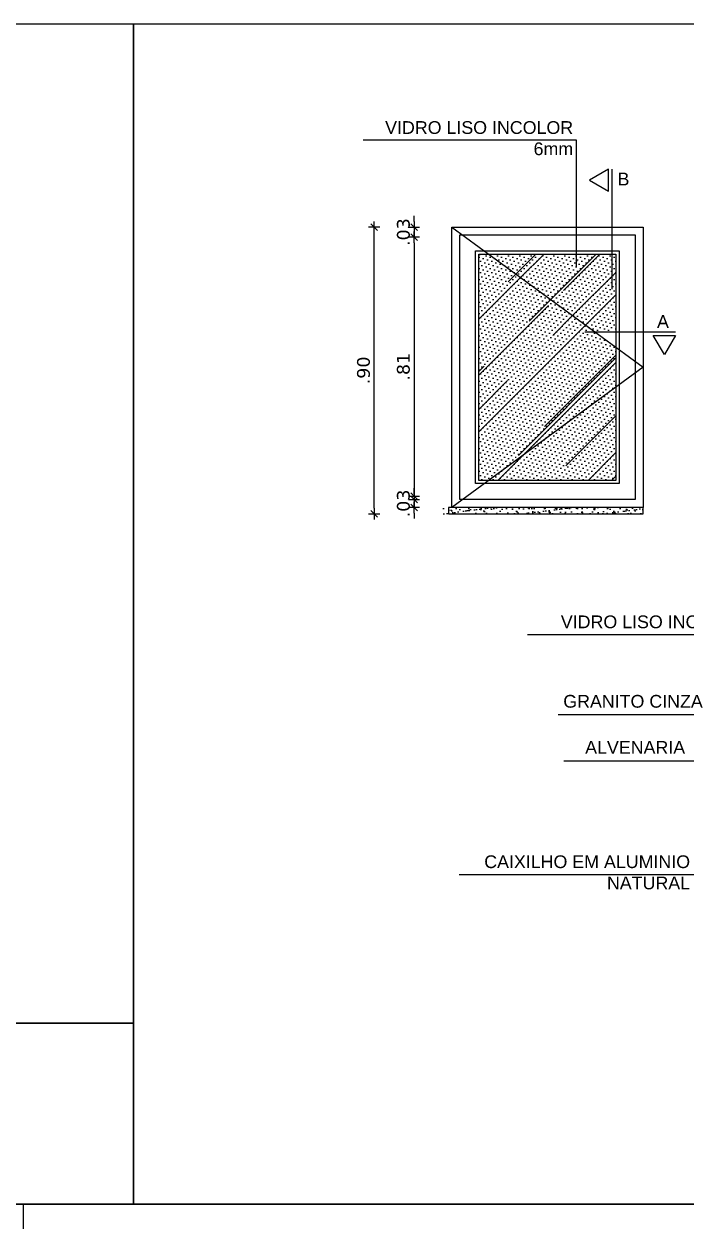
# Model space of a CAD drawing. Header units: inches. Extents: x 48 to 253, y 44 to 126.
# Drawn here: x 68.587 to 70.664, y 80.61 to 84.367 of the extents above; entities that cross this region are included whole.
import ezdxf

# ---------------------------------------------------------------- set-up
doc = ezdxf.new("R2010")
doc.units = ezdxf.units.IN
doc.header["$LTSCALE"] = 100
doc.header["$MEASUREMENT"] = 0
doc.linetypes.add('HIDDEN2', pattern=[0.1875, 0.125, -0.0625])
for name, color, linetype in [('ARQ-CTA-1_025', 1, 'Continuous'), ('ARQ-ESQ-VISTA1', 2, 'Continuous'), ('ARQ-ESQ-VISTA2', 1, 'Continuous'), ('ARQ-HTC', 9, 'Continuous'), ('ARQ-REV-CORTE', 3, 'Continuous'), ('ARQ-SMB-1_025', 1, 'Continuous'), ('ARQ-TXT-1_025', 2, 'Continuous'), ('ARQ_ESQUADRIA', 2, 'Continuous')]:
    doc.layers.add(name, color=color, linetype=linetype)
doc.layers.add('REV-FNDE', color=1, linetype='Continuous', lineweight=30)
doc.styles.add('ESC-50-A20', font='arial.ttf', dxfattribs={"height": 0.1})
doc.styles.add('FNDE Texto Cota 0025', font='verdana.ttf', dxfattribs={"height": 0.04})
doc.dimstyles.new('FNDE 1-0025', dxfattribs={"dimscale": 5, "dimtxt": 0.04, "dimasz": 0.0035, "dimexe": 0.15, "dimexo": 0.15, "dimgap": 0.0025, "dimtad": 1, "dimzin": 1, "dimdsep": 46, "dimtxsty": 'FNDE Texto Cota 0025', "dimblk": 'tic', "dimcen": 0.015, "dimdle": 0.15, "dimse1": 1, "dimse2": 1, "dimclrd": 251, "dimclre": 251, "dimclrt": 256, "dimaunit": 1, "dimadec": 3, "dimazin": 0, "dimtfac": 1, "dimtix": 1, "dimtmove": 2, "dimatfit": 3, "dimfxl": 0.15, "dimtvp": 1, "dimtolj": 1, "dimtzin": 0, "dimarcsym": 0})

# ---------------------------------------------------------------- blocks, each defined once
blk = doc.blocks.new('tic')
at = {"color": 251}
for p, q in [((-1, 0), (1, 0)), ((0, -1), (0, 1))]:
    blk.add_line(p, q, dxfattribs=at)
blk.add_line((-0.6, -0.6), (0.6, 0.6))
blk = doc.blocks.new('*D77')
at = {"layer": 'ARQ-CTA-1_025', "color": 251, "lineweight": -2, "transparency": 16777216}
blk.add_line((69.6855, 82.8468), (69.6855, 83.7118), dxfattribs=at)
at = {"layer": 'DEFPOINTS', "color": 0, "transparency": 16777216}
for p in [(69.6855, 83.7293), (69.9289, 83.7293), (69.9289, 82.8293)]:
    blk.add_point(p, dxfattribs=at)
at = {"layer": 'ARQ-CTA-1_025', "color": 251, "lineweight": -2, "transparency": 16777216, "xscale": 0.0175, "yscale": 0.0175, "zscale": 0.0175}
for p, rotation in [((69.6855, 83.7293), 90), ((69.6855, 82.8293), 270)]:
    blk.add_blockref('tic', p, dxfattribs=dict(at, rotation=rotation))
at = {"layer": 'ARQ-CTA-1_025', "transparency": 16777216, "insert": (69.6522, 83.2793), "char_height": 0.04, "attachment_point": 5, "rotation": 90, "style": 'FNDE Texto Cota 0025'}
blk.add_mtext('\\A1;.90', dxfattribs=at)
blk = doc.blocks.new('*D78')
at = {"layer": 'ARQ-CTA-1_025', "color": 251, "lineweight": -2, "transparency": 16777216}
for p, q in [((69.8107, 83.7468), (69.8107, 83.7643)), ((69.8107, 83.7293), (69.8107, 83.6973)), ((69.8107, 83.6798), (69.8107, 83.6623))]:
    blk.add_line(p, q, dxfattribs=at)
at = {"layer": 'DEFPOINTS', "color": 0, "transparency": 16777216}
for p in [(69.9289, 83.7293), (69.8107, 83.6973), (69.9589, 83.6973)]:
    blk.add_point(p, dxfattribs=at)
at = {"layer": 'ARQ-CTA-1_025', "color": 251, "lineweight": -2, "transparency": 16777216, "xscale": 0.0175, "yscale": 0.0175, "zscale": 0.0175}
for p, rotation in [((69.8107, 83.7293), 270), ((69.8107, 83.6973), 90)]:
    blk.add_blockref('tic', p, dxfattribs=dict(at, rotation=rotation))
at = {"layer": 'ARQ-CTA-1_025', "transparency": 16777216, "insert": (69.7774, 83.7133), "char_height": 0.04, "attachment_point": 5, "rotation": 90, "style": 'FNDE Texto Cota 0025'}
blk.add_mtext('\\A1;.03', dxfattribs=at)
blk = doc.blocks.new('*D79')
at = {"layer": 'ARQ-CTA-1_025', "color": 251, "lineweight": -2, "transparency": 16777216}
blk.add_line((69.8107, 83.6798), (69.8107, 82.902), dxfattribs=at)
at = {"layer": 'DEFPOINTS', "color": 0, "transparency": 16777216}
for p in [(69.9589, 83.6973), (69.8107, 82.8845), (69.9589, 82.8845)]:
    blk.add_point(p, dxfattribs=at)
at = {"layer": 'ARQ-CTA-1_025', "color": 251, "lineweight": -2, "transparency": 16777216, "xscale": 0.0175, "yscale": 0.0175, "zscale": 0.0175}
for p, rotation in [((69.8107, 83.6973), 90), ((69.8107, 82.8845), 270)]:
    blk.add_blockref('tic', p, dxfattribs=dict(at, rotation=rotation))
at = {"layer": 'ARQ-CTA-1_025', "transparency": 16777216, "insert": (69.7773, 83.2909), "char_height": 0.04, "attachment_point": 5, "rotation": 90, "style": 'FNDE Texto Cota 0025'}
blk.add_mtext('\\A1;.81', dxfattribs=at)
blk = doc.blocks.new('*D80')
at = {"layer": 'ARQ-CTA-1_025', "color": 251, "lineweight": -2, "transparency": 16777216}
for p, q in [((69.8107, 82.8918), (69.8107, 82.9093)), ((69.8107, 82.8743), (69.8107, 82.8493)), ((69.8107, 82.8318), (69.8107, 82.8143))]:
    blk.add_line(p, q, dxfattribs=at)
at = {"layer": 'DEFPOINTS', "color": 0, "transparency": 16777216}
for p in [(69.9539, 82.8743), (69.8107, 82.8493), (69.9289, 82.8493)]:
    blk.add_point(p, dxfattribs=at)
at = {"layer": 'ARQ-CTA-1_025', "color": 251, "lineweight": -2, "transparency": 16777216, "xscale": 0.0175, "yscale": 0.0175, "zscale": 0.0175}
for p, rotation in [((69.8107, 82.8743), 270), ((69.8107, 82.8493), 90)]:
    blk.add_blockref('tic', p, dxfattribs=dict(at, rotation=rotation))
at = {"layer": 'ARQ-CTA-1_025', "transparency": 16777216, "insert": (69.7774, 82.8618), "char_height": 0.04, "attachment_point": 5, "rotation": 90, "style": 'FNDE Texto Cota 0025'}
blk.add_mtext('\\A1;.03', dxfattribs=at)

msp = doc.modelspace()

# ---------------------------------------------------------------- hatches: boundary and pattern name
at = {"layer": 'ARQ-ESQ-VISTA2'}
h = msp.add_hatch(dxfattribs=at)
h.set_pattern_fill('DOTS', color=250, scale=0.2, angle=45, style=0)
h.set_pattern_definition([(45, (0.298219, -0.13514), (-0.0044194174, 0.0132582521), [0, -0.0125])])
h.paths.add_polyline_path([(70.0448, 83.6443), (70.3787, 83.3994), (70.4439, 83.3994), (70.4439, 83.6443)], flags=17)
h.paths.add_polyline_path([(70.0448, 83.6443), (70.0139, 83.6443), (70.0139, 82.9343), (70.0448, 82.9343), (70.4439, 83.227), (70.4439, 83.3516)])
h.paths.add_polyline_path([(70.4439, 83.227), (70.0448, 82.9343), (70.4439, 82.9343)], flags=17)
h = msp.add_hatch(dxfattribs=at)
h.set_pattern_fill('AR-RROOF', color=251, scale=0.2, angle=45, style=0)
h.set_pattern_definition([(45, (0.29822, -0.13514), (0.16970563, 0.45254834), [3, -0.4, 1, -0.2]), (45, (0.4156, 0.12366), (-0.32951176, 0.04666905), [0.6, -0.066, 1.2, -0.15]), (45, (0.24872, 0.05578), (0.64063874, 0.83014336), [1.6, -0.28, 0.8, -0.2])])
h.paths.add_polyline_path([(70.4439, 83.6443), (70.0448, 83.6443), (70.3787, 83.3994), (70.4439, 83.3994)], flags=17)
h.paths.add_polyline_path([(70.0448, 83.6443), (70.0139, 83.6443), (70.0139, 82.9343), (70.0448, 82.9343), (70.4439, 83.227), (70.4439, 83.3516)])
h.paths.add_polyline_path([(70.4439, 83.227), (70.0448, 82.9343), (70.4439, 82.9343)], flags=17)
at = {"layer": 'ARQ-HTC'}
h = msp.add_hatch(dxfattribs=at)
h.set_pattern_fill('AR-SAND', color=256, scale=0.0005, style=0)
h.set_pattern_definition([(37.5, (69.904363, 82.829311), (-0.0008, 0.02447066), [0, -0.019304, 0, -0.02159, 0, -0.0206375]), (7.5, (69.904363, 82.82931), (0.0224762, 0.0358413), [0, -0.010414, 0, -0.017399, 0, -0.0066675]), (327.5, (69.888742, 82.829311), (0.0395496, 7.186e-05), [0, -0.00635, 0, -0.02286, 0, -0.029845]), (317.5, (69.888742, 82.82931), (0.0381778, 0.0111465), [0, -0.003175, 0, -0.014986, 0, -0.017145])])
h.paths.add_polyline_path([(70.5289, 82.8493), (69.8944, 82.8493), (69.8944, 82.8293), (70.5289, 82.8293)])

# ---------------------------------------------------------------- linework, layer by layer
at = {"layer": 'ARQ-ESQ-VISTA1'}
msp.add_lwpolyline([(69.9289, 83.7293), (70.5289, 83.7293), (70.5289, 82.8493), (69.9289, 82.8493), (69.9289, 83.7293)], dxfattribs=at)
at = {"layer": 'ARQ-ESQ-VISTA2'}
for points in [[(69.9539, 83.7043), (70.5039, 83.7043), (70.5039, 82.8743), (69.9539, 82.8743)], [(70.0039, 83.6543), (70.4539, 83.6543), (70.4539, 82.9243), (70.0039, 82.9243)], [(70.4439, 83.6443), (70.4439, 82.9343), (70.0139, 82.9343), (70.0139, 83.6443)]]:
    msp.add_lwpolyline(points, close=True, dxfattribs=at)
at = {"layer": 'ARQ-REV-CORTE'}
msp.add_lwpolyline([(70.5289, 82.8493), (69.9189, 82.8493), (69.9189, 82.8293), (70.5289, 82.8293)], close=True, dxfattribs=at)
at = {"layer": 'ARQ-SMB-1_025'}
for p, q in [((70.431, 83.9109), (70.431, 83.5343)), ((70.6304, 83.3994), (70.3467, 83.3994))]:
    msp.add_line(p, q, dxfattribs=at)
at = {"layer": 'ARQ-SMB-1_025', "ltscale": 10}
for points in [[(65.0197, 84.3666), (68.9301, 84.3666), (68.9301, 80.6627), (65.0197, 80.6627)], [(68.9301, 84.3666), (72.4954, 84.3666), (72.4954, 80.6627), (68.9301, 80.6627)], [(68.585, 80.6627), (72.5736, 80.6627), (72.5736, 76.9589), (68.585, 76.9589)]]:
    msp.add_lwpolyline(points, close=True, dxfattribs=at)
at = {"layer": 'ARQ-SMB-1_025'}
for points in [[(70.3608, 83.8765), (70.4208, 83.8418), (70.4208, 83.9111)], [(70.596, 83.3292), (70.5613, 83.3892), (70.6306, 83.3892)]]:
    msp.add_lwpolyline(points, close=True, dxfattribs=at)
at = {"layer": 'ARQ_ESQUADRIA', "color": 8, "linetype": 'HIDDEN2', "ltscale": 0.5}
msp.add_lwpolyline([(69.9289, 83.7293), (70.5289, 83.2893), (69.9289, 82.8493)], dxfattribs=at)
at = {"layer": 'REV-FNDE', "color": 252, "ltscale": 10}
msp.add_lwpolyline([(67.1066, 81.2312), (68.9301, 81.2312), (68.9301, 80.6627), (67.1066, 80.6627)], close=True, dxfattribs=at)

# ---------------------------------------------------------------- texts
at = {"layer": 'ARQ-TXT-1_025', "char_height": 0.04, "style": 'ESC-50-A20'}
for s, insert, width, attachment_point in [('VIDRO LISO INCOLOR 6mm  ', (70.3098, 84.0615), 0.656741, 3), ('B', (70.4491, 83.8599), 0.037271, 7), ('A', (70.6101, 83.4127), 0.037271, 9), ('VIDRO LISO INCOLOR 6mm', (71.0007, 82.5103), 0.828043, 3), ('GRANITO CINZA ', (70.7164, 82.2609), 0.828043, 3), ('ALVENARIA ', (70.6611, 82.1163), 0.828043, 3), ('CAIXILHO EM ALUMINIO NATURAL ', (70.6766, 81.7575), 0.828043, 3)]:
    msp.add_mtext(s, dxfattribs=dict(at, insert=insert, width=width, attachment_point=attachment_point))

# ---------------------------------------------------------------- dimensions: what is measured, and where the dimension line sits
at = {"layer": 'ARQ-CTA-1_025'}
for base, p1, p2, picture, middle in [((69.6855, 83.7293), (69.9289, 82.8293), (69.9289, 83.7293), '*D77', (69.6522, 83.2793)), ((69.8107, 83.6973), (69.9289, 83.7293), (69.9589, 83.6973), '*D78', (69.7774, 83.7133)), ((69.8107, 82.8845), (69.9589, 83.6973), (69.9589, 82.8845), '*D79', (69.7773, 83.2909)), ((69.8107125973, 82.8493141485), (69.9538630843, 82.8743141485), (69.9288630843, 82.8493141485), '*D80', (69.7773798236, 82.8618141485))]:
    dim = msp.add_linear_dim(base=base, p1=p1, p2=p2, angle=90, dimstyle='FNDE 1-0025', override={"dimzin": 5}, dxfattribs=at)
    dim.commit()
    dim.dimension.update_dxf_attribs({"geometry": picture, "text_midpoint": middle})

# ---------------------------------------------------------------- leaders
at = {"layer": 'ARQ-SMB-1_025', "ltscale": 10}
for points in [[(70.3199, 83.606), (70.3199, 84.0019), (69.6513, 84.0019)], [(71.0204, 81.8512), (71.0204, 82.45), (70.1668, 82.45)], [(70.9938, 81.9422), (70.9938, 82.1982), (70.2628, 82.1982)], [(70.9459, 81.8312), (70.9459, 81.6964), (69.9521, 81.6964)]]:
    msp.add_leader(points, dimstyle='FNDE 1-0025', override={"dimtxt": 0.05, "dimdec": 0, "dimlfac": 100, "dimtdec": 0}, dxfattribs=at)
at = {"layer": 'ARQ-TXT-1_025'}
msp.add_leader([(70.7537, 81.8987), (70.7537, 82.0535), (70.2801, 82.0535)], dimstyle='FNDE 1-0025', override={"dimtxt": 0.05, "dimdec": 0, "dimlfac": 100, "dimtdec": 0}, dxfattribs=at)

doc.saveas('drawing.dxf')
